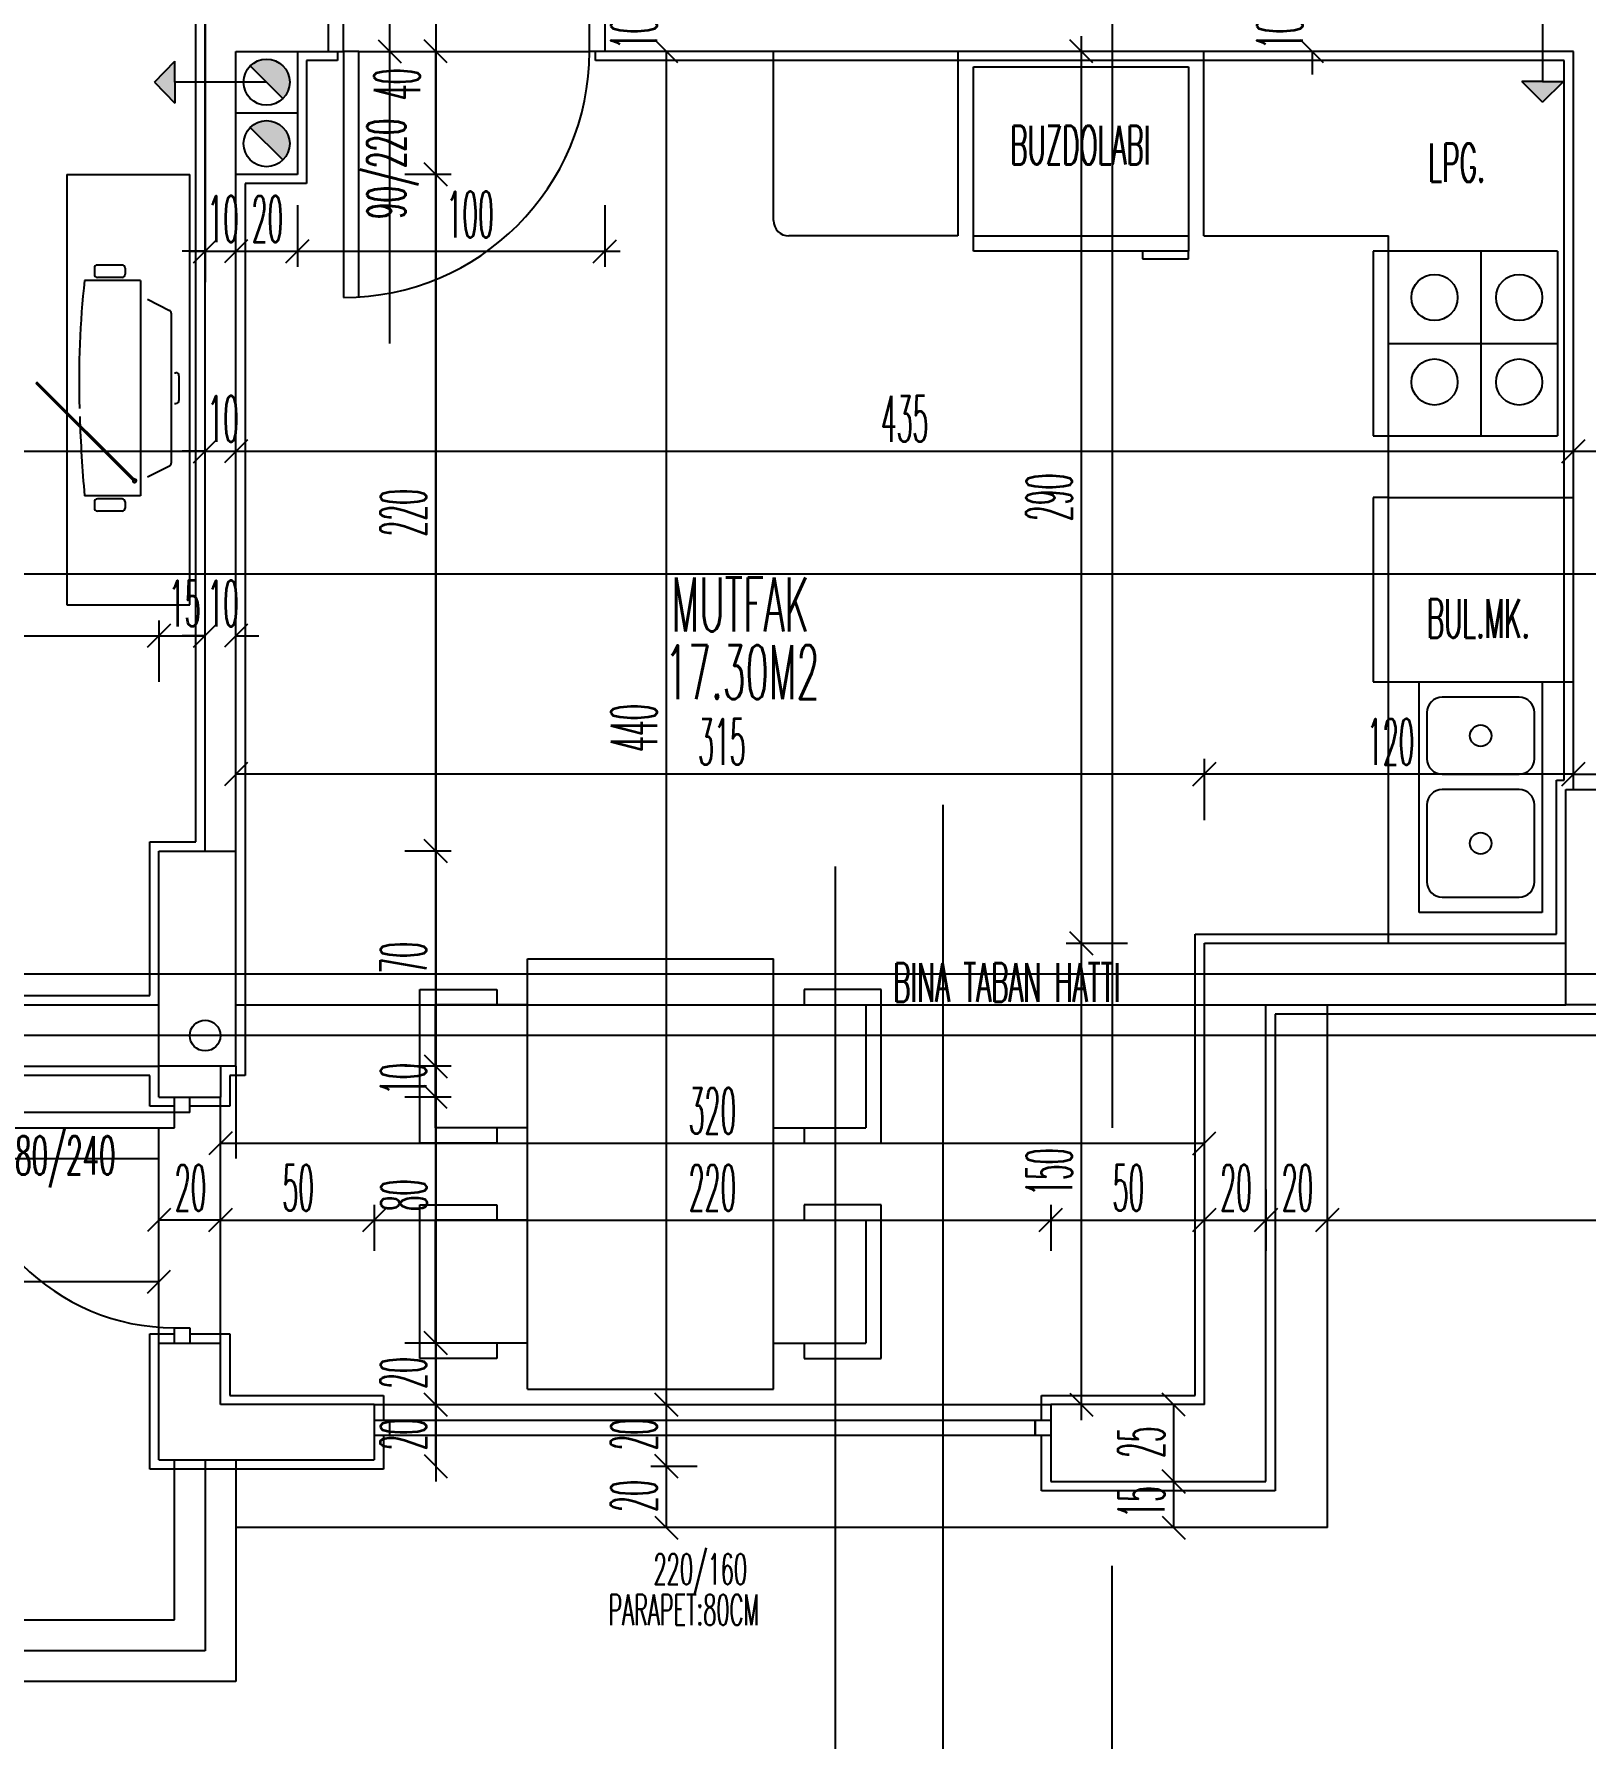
# Model space of a CAD drawing. Extents: x 78 to 306, y -397 to 18.
# Drawn here: x 275.7 to 275.801, y -396.7713 to -396.6604 of the extents above; entities that cross this region are included whole.
import ezdxf

# ---------------------------------------------------------------- set-up
doc = ezdxf.new("R2010")
doc.units = 0
doc.header["$LTSCALE"] = 0.5
doc.header["$MEASUREMENT"] = 0
for name, pattern in [('DASHDOT2', [0.5, 0.25, -0.125, 0, -0.125]), ('DASHED', [0.75, 0.5, -0.25]), ('DOT2', [0.125, 0, -0.125])]:
    doc.linetypes.add(name, pattern=pattern)
doc.layers.get('0').update_dxf_attribs({"linetype": 'CONTINUOUS'})
for name, color, linetype in [('AKS', 5, 'DASHDOT2'), ('ASHADE', 7, 'CONTINUOUS'), ('DUVAR', 6, 'CONTINUOUS'), ('IZDUSUM', 2, 'DOT2'), ('KAPI', 1, 'CONTINUOUS'), ('KOLON', 4, 'CONTINUOUS'), ('MERDIVEN', 3, 'CONTINUOUS'), ('OLCU', 31, 'CONTINUOUS'), ('SIVA', 7, 'CONTINUOUS'), ('TEFRIS', 11, 'CONTINUOUS')]:
    doc.layers.add(name, color=color, linetype=linetype)
doc.styles.add('ICMEKAN', font='romans.shx', dxfattribs={"width": 0.55, "height": 0.2})
doc.styles.add('OLCU', font='romans.shx', dxfattribs={"width": 0.6, "height": 0.125})
doc.styles.add('OLCUIC', font='ROMANS.SHX', dxfattribs={"width": 0.4, "height": 0.15})

msp = doc.modelspace()

# ---------------------------------------------------------------- hatches: boundary and pattern name
at = {"layer": 'KAPI', "ltscale": 1.4}
for points in [[(275.7091765333436, -396.6649177616397), (275.7091765333436, -396.6635598737719), (275.7091765333436, -396.6622019859039), (275.7078467064144, -396.6635598737719)], [(275.7995018298026, -396.6635272823635), (275.7981439419348, -396.6635272823635), (275.7967860540669, -396.6635272823635), (275.7981439419348, -396.6648571092927)]]:
    msp.add_hatch(color=256, dxfattribs=at).paths.add_polyline_path(points)
at = {"layer": 'MERDIVEN'}
for points in [[(275.716204602107, -396.6646205339432), (275.7140832817635, -396.6624992135996, -0.1989123673796376), (275.7151439419353, -396.6620598737715, -0.6681786379193642)], [(275.7162046021068, -396.6686205339431), (275.7140832817632, -396.6664992135995, -0.1989123673796376), (275.715143941935, -396.6660598737714, -0.6681786379193642)]]:
    msp.add_hatch(color=256, dxfattribs=at).paths.add_polyline_path(points)

# ---------------------------------------------------------------- linework, layer by layer
at = {"color": 0, "linetype": 'ByBlock'}
for p, q in [((275.722393941935, -396.6608098737721), (275.723893941935, -396.6623098737721)), ((275.726893941935, -396.6623098737721), (275.725393941935, -396.6608098737721)), ((275.741893941935, -396.6623098737721), (275.740393941935, -396.6608098737721)), ((275.741893941935, -396.6623098737721), (275.740393941935, -396.6608098737721)), ((275.768893941935, -396.6623098737721), (275.767393941935, -396.6608098737721)), ((275.783893941935, -396.6623098737721), (275.782393941935, -396.6608098737721)), ((275.725393941935, -396.6688098737721), (275.726893941935, -396.6703098737721)), ((275.726893941935, -396.6703098737721), (275.725393941935, -396.6688098737721)), ((275.710393941935, -396.6753098737721), (275.711893941935, -396.6738098737721)), ((275.713893941935, -396.6738098737721), (275.712393941935, -396.6753098737721)), ((275.713893941935, -396.6738098737721), (275.712393941935, -396.6753098737721)), ((275.717893941935, -396.6738098737721), (275.716393941935, -396.6753098737721)), ((275.716393941935, -396.6753098737721), (275.717893941935, -396.6738098737721)), ((275.736393941935, -396.6753098737721), (275.737893941935, -396.6738098737721)), ((275.710393941935, -396.6883098737721), (275.711893941935, -396.6868098737721)), ((275.710393941935, -396.6883098737721), (275.711893941935, -396.6868098737721)), ((275.713893941935, -396.6868098737721), (275.712393941935, -396.6883098737721)), ((275.713893941935, -396.6868098737721), (275.712393941935, -396.6883098737721)), ((275.800893941935, -396.6868098737721), (275.799393941935, -396.6883098737721)), ((275.799393941935, -396.6883098737721), (275.800893941935, -396.6868098737721)), ((275.708893941935, -396.6988098737721), (275.707393941935, -396.7003098737721)), ((275.707393941935, -396.7003098737721), (275.708893941935, -396.6988098737721)), ((275.710393941935, -396.7003098737721), (275.711893941935, -396.6988098737721)), ((275.710393941935, -396.7003098737721), (275.711893941935, -396.6988098737721)), ((275.713893941935, -396.6988098737721), (275.712393941935, -396.7003098737721)), ((275.713893941935, -396.7078098737721), (275.712393941935, -396.7093098737721)), ((275.775393941935, -396.7093098737721), (275.776893941935, -396.7078098737721)), ((275.776893941935, -396.7078098737721), (275.775393941935, -396.7093098737721)), ((275.800893941935, -396.7078098737721), (275.799393941935, -396.7093098737721)), ((275.799393941935, -396.7093098737721), (275.800893941935, -396.7078098737721)), ((275.725393941935, -396.7128098737721), (275.726893941935, -396.7143098737721)), ((275.726893941935, -396.7143098737721), (275.725393941935, -396.7128098737721)), ((275.767393941935, -396.7188098737721), (275.768893941935, -396.7203098737721)), ((275.768893941935, -396.7203098737721), (275.767393941935, -396.7188098737721)), ((275.725393941935, -396.7268098737721), (275.726893941935, -396.7283098737721)), ((275.725393941935, -396.7268098737721), (275.726893941935, -396.7283098737721)), ((275.726893941935, -396.7303098737721), (275.725393941935, -396.7288098737721)), ((275.726893941935, -396.7303098737721), (275.725393941935, -396.7288098737721)), ((275.712893941935, -396.7318098737721), (275.711393941935, -396.7333098737721)), ((275.775393941935, -396.7333098737721), (275.776893941935, -396.7318098737721)), ((275.708893941935, -396.7368098737721), (275.707393941935, -396.7383098737721)), ((275.711393941935, -396.7383098737721), (275.712893941935, -396.7368098737721)), ((275.712893941935, -396.7368098737721), (275.711393941935, -396.7383098737721)), ((275.722893941935, -396.7368098737721), (275.721393941935, -396.7383098737721)), ((275.721393941935, -396.7383098737721), (275.722893941935, -396.7368098737721)), ((275.766893941935, -396.7368098737721), (275.765393941935, -396.7383098737721)), ((275.765393941935, -396.7383098737721), (275.766893941935, -396.7368098737721)), ((275.776893941935, -396.7368098737721), (275.775393941935, -396.7383098737721)), ((275.775393941935, -396.7383098737721), (275.776893941935, -396.7368098737721)), ((275.780893941935, -396.7368098737721), (275.779393941935, -396.7383098737721)), ((275.779393941935, -396.7383098737721), (275.780893941935, -396.7368098737721)), ((275.784893941935, -396.7368098737721), (275.783393941935, -396.7383098737721)), ((275.783393941935, -396.7383098737721), (275.784893941935, -396.7368098737721)), ((275.707393941935, -396.7423098737721), (275.708893941935, -396.7408098737721)), ((275.725393941935, -396.7448098737721), (275.726893941935, -396.7463098737721)), ((275.726893941935, -396.7463098737721), (275.725393941935, -396.7448098737721)), ((275.725393941935, -396.7488098737721), (275.726893941935, -396.7503098737721)), ((275.726893941935, -396.7503098737721), (275.725393941935, -396.7488098737721)), ((275.741893941935, -396.7503098737721), (275.740393941935, -396.7488098737721)), ((275.740393941935, -396.7488098737721), (275.741893941935, -396.7503098737721)), ((275.767393941935, -396.7488098737721), (275.768893941935, -396.7503098737721)), ((275.774893941935, -396.7503098737721), (275.773393941935, -396.7488098737721)), ((275.725393941935, -396.7528098737721), (275.726893941935, -396.7543098737721)), ((275.741893941935, -396.7543098737721), (275.740393941935, -396.7528098737721)), ((275.740393941935, -396.7528098737721), (275.741893941935, -396.7543098737721)), ((275.774893941935, -396.7553098737721), (275.773393941935, -396.7538098737721)), ((275.773393941935, -396.7538098737721), (275.774893941935, -396.7553098737721)), ((275.740393941935, -396.7568098737721), (275.741893941935, -396.7583098737721)), ((275.773393941935, -396.7568098737721), (275.774893941935, -396.7583098737721))]:
    msp.add_line(p, q, dxfattribs=at)
at = {"layer": 'AKS'}
for p, q in [((275.7111439419353, -396.3515598737721), (275.7111439419353, -396.8395598737721)), ((275.7521439419353, -396.8395598737721), (275.7521439419353, -396.3515598737721)), ((275.7231439419353, -396.3555598737721), (275.7231439419353, -396.8355598737721)), ((275.7591439419353, -396.8355598737721), (275.7591439419353, -396.3555598737721)), ((275.8021439419354, -396.6955598737721), (275.5061439419361, -396.6955598737721)), ((275.8021439419354, -396.7215598737721), (275.5101439419353, -396.7215598737721)), ((275.8021439419354, -396.7255598737721), (275.5061439419361, -396.7255598737721))]:
    msp.add_line(p, q, dxfattribs=at)
at = {"layer": 'ASHADE'}
msp.add_circle((275.7111439419353, -396.7255598737721), 0.0009999999999999432, dxfattribs=at)
at = {"layer": 'DUVAR'}
for p, q in [((275.7111439419352, -396.7135598737772), (275.7111439419352, -396.6465598737757)), ((275.7191439419353, -396.6595598737761), (275.7191439419346, -396.6615598737759)), ((275.7371439419346, -396.6595598737761), (275.7371439419346, -396.6615598737759)), ((275.7131439419357, -396.7135598737772), (275.713143941936, -396.6615598737759)), ((275.713143941936, -396.6615598737759), (275.7191439419361, -396.6615598737759)), ((275.8001439419355, -396.6615598737758), (275.7371439419346, -396.6615598737758)), ((275.8001439419353, -396.7095598737772), (275.8001439419355, -396.6615598737758)), ((275.7761439419353, -396.7195598737812), (275.7996439419353, -396.7195598737812)), ((275.7761439419353, -396.7495598737775), (275.7761439419353, -396.7195598737721)), ((275.6841439419355, -396.7235598737813), (275.7081439419353, -396.7235598737813)), ((275.7801439419353, -396.7235598737812), (275.7996439419353, -396.7235598737812)), ((275.7801439419353, -396.7545598737721), (275.7801439419353, -396.7235598737812)), ((275.6841439419355, -396.7275598737812), (275.7081439419353, -396.7275598737812)), ((275.7081439419389, -396.7531598737812), (275.7081439419356, -396.7455598737808)), ((275.7221439419348, -396.7495598737766), (275.7121439419343, -396.7495598737763)), ((275.7221439419348, -396.749559873776), (275.7221439419348, -396.7531598737721)), ((275.7761439419353, -396.7495598737775), (275.7661439419348, -396.7495598737772)), ((275.7661439419348, -396.749559873776), (275.7661439419348, -396.754559873763)), ((275.7081439419389, -396.7531598737812), (275.7221439419348, -396.7531598737812)), ((275.7661439419348, -396.7545598737721), (275.7801439419353, -396.7545598737721))]:
    msp.add_line(p, q, dxfattribs=at)
at = {"layer": 'DUVAR', "ltscale": 1.4}
for p, q in [((275.713143941935, -396.6615598737721), (275.717143941935, -396.6615598737721)), ((275.713143941935, -396.6695598737721), (275.713143941935, -396.6615598737721)), ((275.717143941935, -396.6615598737721), (275.717143941935, -396.6695598737721)), ((275.713143941935, -396.6655598737721), (275.717143941935, -396.6655598737721)), ((275.717143941935, -396.6695598737721), (275.713143941935, -396.6695598737721))]:
    msp.add_line(p, q, dxfattribs=at)
at = {"layer": 'DUVAR', "linetype": 'ByBlock'}
for p, q in [((275.7081439419356, -396.7295598737811), (275.7081439419356, -396.7275598737812)), ((275.7121439419353, -396.7275598737772), (275.7121439419353, -396.7295598737772)), ((275.7081439419354, -396.7295598737805), (275.7121439419353, -396.7295598737805)), ((275.7081439419354, -396.7455598737803), (275.7121439419353, -396.7455598737803)), ((275.7121439419343, -396.7495598737763), (275.7121439419356, -396.7455598737808))]:
    msp.add_line(p, q, dxfattribs=at)
at = {"layer": 'IZDUSUM', "ltscale": 0.6}
for p, q in [((275.7881141335822, -396.6905598737793), (275.8001141335822, -396.6905598737793)), ((275.7881141335822, -396.7025598737793), (275.8001141335822, -396.7025598737793)), ((275.7131439419353, -396.7235598737812), (275.7801439419353, -396.7235598737812)), ((275.713143941935, -396.7275598737721), (275.713143941935, -396.7335598737721)), ((275.6081439419363, -396.7335598737814), (275.7131439419359, -396.7335598737814))]:
    msp.add_line(p, q, dxfattribs=at)
at = {"layer": 'KAPI', "linetype": 'DASHED', "ltscale": 0.4}
msp.add_line((275.7701439419351, -396.6315598737721), (275.7701439419351, -396.7620356867086), dxfattribs=at)
at = {"layer": 'KAPI', "ltscale": 1.4}
for p, q in [((275.7981439419348, -396.6575598737724), (275.7981439419348, -396.6635272823635)), ((275.7078467064144, -396.6635598737719), (275.7091765333436, -396.6622019859039)), ((275.7091765333436, -396.6635598737719), (275.7091765333436, -396.6622019859039)), ((275.721143941935, -396.6615598737721), (275.736143941935, -396.6615598737721)), ((275.7078467064144, -396.6635598737719), (275.7091765333436, -396.6649177616397)), ((275.7151439419347, -396.6635598737718), (275.7091765333436, -396.6635598737719)), ((275.7091765333436, -396.6635598737719), (275.7091765333436, -396.6649177616397)), ((275.7981439419348, -396.6635272823635), (275.7967860540669, -396.6635272823635)), ((275.7981439419348, -396.6648571092927), (275.7967860540669, -396.6635272823635)), ((275.7981439419348, -396.6635272823635), (275.7995018298026, -396.6635272823635)), ((275.7981439419348, -396.6648571092927), (275.7995018298026, -396.6635272823635)), ((275.7841439419353, -396.7575598737721), (275.713143941935, -396.7575598737721))]:
    msp.add_line(p, q, dxfattribs=at)
at = {"layer": 'KAPI'}
for p, q in [((275.7201439419353, -396.6615598737765), (275.7201439419353, -396.6595598737767)), ((275.7361439419354, -396.6615598737765), (275.7361439419354, -396.6595598737767)), ((275.7191439419356, -396.6615598737765), (275.7201439419353, -396.6615598737765)), ((275.7201439419353, -396.6615598737765), (275.7201439419353, -396.6775598737765)), ((275.7211439419354, -396.6615598737765), (275.7201439419353, -396.6615598737765)), ((275.7211439419354, -396.6775598737765), (275.7211439419354, -396.6615598737765)), ((275.7371439419354, -396.6615598737765), (275.7361439419354, -396.6615598737765)), ((275.7841439419353, -396.7575598737721), (275.7841439419353, -396.7235598737812)), ((275.7091439419355, -396.7315598737803), (275.7091439419355, -396.7295598737805)), ((275.7091439419355, -396.7305598737802), (275.7091439419355, -396.7295598737805)), ((275.7101439419355, -396.7305598737802), (275.7101439419355, -396.7295598737805)), ((275.7121439419359, -396.7455598737803), (275.7121439419359, -396.7295598737808)), ((275.7091439419355, -396.7305598737802), (275.6951439419355, -396.7305598737802)), ((275.7101439419355, -396.7305598737802), (275.7091439419355, -396.7305598737802)), ((275.6951439419355, -396.7315598737803), (275.7091439419355, -396.7315598737803)), ((275.7081439419359, -396.7455598737803), (275.7081439419359, -396.7315598737803)), ((275.7091439419355, -396.7445598737805), (275.7101439419355, -396.7445598737805)), ((275.7091439419355, -396.7455598737803), (275.7091439419355, -396.7445598737805)), ((275.7101439419355, -396.7445598737805), (275.7101439419355, -396.7455598737803)), ((275.7221439419348, -396.7495598737769), (275.7661439419348, -396.7495598737769)), ((275.7221439419348, -396.750559873777), (275.7661439419348, -396.750559873777)), ((275.7231439419348, -396.750559873777), (275.7231439419348, -396.7515598737767)), ((275.7651439419348, -396.750559873777), (275.7651439419348, -396.7515598737767)), ((275.7651439419348, -396.7515598737767), (275.7651439419348, -396.750559873777)), ((275.7661439419348, -396.7515598737767), (275.7221439419348, -396.7515598737767)), ((275.7091439419357, -396.7635598737864), (275.7091439419357, -396.7531598737812)), ((275.612143941936, -396.7635598737864), (275.7091439419357, -396.7635598737864))]:
    msp.add_line(p, q, dxfattribs=at)
for centre, radius, start, end in [((275.7201439419353, -396.6615598737765), 0.01599999999999909, 270, 0), ((275.7091439419355, -396.7305598737802), 0.01400000000000034, 180, 270)]:
    msp.add_arc(centre, radius, start, end, dxfattribs=at)
at = {"layer": 'KOLON'}
for p, q in [((275.7996439419353, -396.7235598737772), (275.7996439419353, -396.7095598737772)), ((275.7996439419353, -396.7095598737772), (275.8021439419353, -396.7095598737772)), ((275.7081439419353, -396.7275598737812), (275.7081439419353, -396.7135598737772)), ((275.7081439419353, -396.7135598737772), (275.7131439419353, -396.7135598737772)), ((275.7131439419353, -396.7275598737812), (275.7131439419353, -396.7135598737772)), ((275.8021439419353, -396.7235598737772), (275.7996439419353, -396.7235598737772)), ((275.7131439419353, -396.7275598737772), (275.7081439419353, -396.7275598737772))]:
    msp.add_line(p, q, dxfattribs=at)
at = {"layer": 'KOLON', "linetype": 'DASHED', "ltscale": 0.4}
msp.add_line((275.770143941935, -396.7915598737721), (275.770143941935, -396.7600356867086), dxfattribs=at)
at = {"layer": 'MERDIVEN'}
for p, q in [((275.716204602107, -396.6646205339432), (275.7140832817635, -396.6624992135996)), ((275.7162046021068, -396.6686205339431), (275.7140832817632, -396.6664992135995)), ((275.7111439419355, -396.7531598737812), (275.7111439419352, -396.7655598737865)), ((275.7131439419359, -396.7531598737812), (275.7131439419356, -396.7675598737864)), ((275.7111439419352, -396.7655598737865), (275.6101439419362, -396.7655598737863)), ((275.7131439419356, -396.7675598737864), (275.6081439419359, -396.7675598737864))]:
    msp.add_line(p, q, dxfattribs=at)
for centre in [(275.7151439419353, -396.6635598737711), (275.715143941935, -396.667559873771)]:
    msp.add_circle(centre, 0.0015, dxfattribs=at)
at = {"layer": 'OLCU', "ltscale": 1.4}
for p, q in [((275.726143941935, -396.6585598737721), (275.726143941935, -396.7545598737721)), ((275.723143941935, -396.6595598737721), (275.723143941935, -396.6615598737721)), ((275.768143941935, -396.7505598737721), (275.768143941935, -396.6605598737721)), ((275.726143941935, -396.6695598737721), (275.726143941935, -396.6615598737721)), ((275.741143941935, -396.6615598737721), (275.741143941935, -396.7495598737721)), ((275.741143941935, -396.6615598737721), (275.741143941935, -396.6630598737721)), ((275.768143941935, -396.7195598737721), (275.768143941935, -396.6615598737721)), ((275.783143941935, -396.6615598737721), (275.783143941935, -396.6630598737721)), ((275.727143941935, -396.6695598737721), (275.724143941935, -396.6695598737721)), ((275.726143941935, -396.7135598737721), (275.726143941935, -396.6695598737721)), ((275.717143941935, -396.6715598737721), (275.717143941935, -396.6755598737721)), ((275.737143941935, -396.6715598737721), (275.737143941935, -396.6755598737721)), ((275.711143941935, -396.6745598737721), (275.709643941935, -396.6745598737721)), ((275.710143941935, -396.6745598737721), (275.738143941935, -396.6745598737721)), ((275.713143941935, -396.6745598737721), (275.717143941935, -396.6745598737721)), ((275.713143941935, -396.6745598737721), (275.714643941935, -396.6745598737721)), ((275.717143941935, -396.6745598737721), (275.737143941935, -396.6745598737721)), ((275.573143941935, -396.6875598737721), (275.802143941935, -396.6875598737721)), ((275.613143941935, -396.6875598737721), (275.711143941935, -396.6875598737721)), ((275.711143941935, -396.6875598737721), (275.709643941935, -396.6875598737721)), ((275.713143941935, -396.6875598737721), (275.800143941935, -396.6875598737721)), ((275.713143941935, -396.6875598737721), (275.714643941935, -396.6875598737721)), ((275.800143941935, -396.6875598737721), (275.804143941935, -396.6875598737721)), ((275.708143941935, -396.6985598737721), (275.708143941935, -396.7025598737721)), ((275.684143941935, -396.6995598737721), (275.708143941935, -396.6995598737721)), ((275.708143941935, -396.6995598737721), (275.711143941935, -396.6995598737721)), ((275.711143941935, -396.6995598737721), (275.709643941935, -396.6995598737721)), ((275.713143941935, -396.6995598737721), (275.714643941935, -396.6995598737721)), ((275.776143941935, -396.7115598737721), (275.776143941935, -396.7075598737721)), ((275.776143941935, -396.7085598737721), (275.713143941935, -396.7085598737721)), ((275.800143941935, -396.7085598737721), (275.776143941935, -396.7085598737721)), ((275.800143941935, -396.7085598737721), (275.804143941935, -396.7085598737721)), ((275.727143941935, -396.7135598737721), (275.724143941935, -396.7135598737721)), ((275.726143941935, -396.7275598737721), (275.726143941935, -396.7135598737721)), ((275.767143941935, -396.7195598737721), (275.771143941935, -396.7195598737721)), ((275.768143941935, -396.7495598737721), (275.768143941935, -396.7195598737721)), ((275.726143941935, -396.7275598737721), (275.726143941935, -396.7260598737721)), ((275.727143941935, -396.7275598737721), (275.724143941935, -396.7275598737721)), ((275.727143941935, -396.7295598737721), (275.724143941935, -396.7295598737721)), ((275.726143941935, -396.7295598737721), (275.726143941935, -396.7310598737721)), ((275.726143941935, -396.7455598737721), (275.726143941935, -396.7295598737721)), ((275.712143941935, -396.7325598737721), (275.776143941935, -396.7325598737721)), ((275.780143941935, -396.7355598737721), (275.780143941935, -396.7395598737721)), ((275.722143941935, -396.7365598737721), (275.722143941935, -396.7395598737721)), ((275.766143941935, -396.7365598737721), (275.766143941935, -396.7395598737721)), ((275.712143941935, -396.7375598737721), (275.708143941935, -396.7375598737721)), ((275.712143941935, -396.7375598737721), (275.722143941935, -396.7375598737721)), ((275.722143941935, -396.7375598737721), (275.766143941935, -396.7375598737721)), ((275.766143941935, -396.7375598737721), (275.776143941935, -396.7375598737721)), ((275.776143941935, -396.7375598737721), (275.780143941935, -396.7375598737721)), ((275.780143941935, -396.7375598737721), (275.784143941935, -396.7375598737721)), ((275.784143941935, -396.7375598737721), (275.820143941935, -396.7375598737721)), ((275.612143941935, -396.7415598737721), (275.708143941935, -396.7415598737721)), ((275.727143941935, -396.7455598737721), (275.724143941935, -396.7455598737721)), ((275.726143941935, -396.7495598737721), (275.726143941935, -396.7455598737721)), ((275.726143941935, -396.7535598737721), (275.726143941935, -396.7495598737721)), ((275.741143941935, -396.7495598737721), (275.741143941935, -396.7535598737721)), ((275.774143941935, -396.7495598737721), (275.774143941935, -396.7545598737721)), ((275.740143941935, -396.7535598737721), (275.743143941935, -396.7535598737721)), ((275.741143941935, -396.7535598737721), (275.741143941935, -396.7575598737721)), ((275.774143941935, -396.7545598737721), (275.774143941935, -396.7575598737721))]:
    msp.add_line(p, q, dxfattribs=at)
at = {"layer": 'SIVA', "ltscale": 1.4}
for p, q in [((275.7105439419352, -396.7129598737772), (275.7105439419352, -396.6459598737757)), ((275.7197439419345, -396.6621598737759), (275.717743941935, -396.6621598737759)), ((275.717743941935, -396.6621598737759), (275.717743941935, -396.6701598737721)), ((275.7197439419347, -396.6615598737765), (275.7197439419345, -396.6621598737759)), ((275.7365439419345, -396.6621598737758), (275.7365439419345, -396.6615598737765)), ((275.7995439419356, -396.6621598737758), (275.7365439419345, -396.6621598737758)), ((275.7995439419353, -396.7089598737772), (275.7995439419356, -396.6621598737758)), ((275.717743941935, -396.6701598737721), (275.713743941936, -396.6701598737721)), ((275.713743941936, -396.6701598737721), (275.7137439419357, -396.7135598737772)), ((275.7990439419353, -396.7189598737812), (275.7990439419353, -396.7089598737772)), ((275.7990439419353, -396.7089598737772), (275.7995439419353, -396.7089598737772)), ((275.7075439419353, -396.7229598737813), (275.7075439419353, -396.7129598737772)), ((275.7075439419353, -396.7129598737772), (275.7105439419352, -396.7129598737772)), ((275.7137439419357, -396.7135598737772), (275.7137439419353, -396.7281598737772)), ((275.7755439419353, -396.7489598737775), (275.7755439419353, -396.7189598737812)), ((275.7755439419353, -396.7189598737812), (275.7990439419353, -396.7189598737812)), ((275.6835439419356, -396.7229598737813), (275.7075439419353, -396.7229598737813)), ((275.7996439419353, -396.7241598737772), (275.7807439419353, -396.724159873781)), ((275.7807439419353, -396.724159873781), (275.7807439419353, -396.7551598737721)), ((275.8021439419344, -396.7241598737772), (275.7996439419353, -396.7241598737772)), ((275.7075439419357, -396.7281598737812), (275.6835439419356, -396.7281598737812)), ((275.7075439419357, -396.7301598737805), (275.7075439419357, -396.7281598737812)), ((275.7137439419353, -396.7281598737772), (275.7127439419353, -396.7281598737772)), ((275.7127439419353, -396.7281598737772), (275.7127439419353, -396.7301598737805)), ((275.7091439419355, -396.7301598737805), (275.7075439419357, -396.7301598737805)), ((275.7127439419353, -396.7301598737805), (275.7101439419355, -396.7301598737805)), ((275.7075439419391, -396.7537598737812), (275.7075439419354, -396.7449598737804)), ((275.7075439419354, -396.7449598737804), (275.7091439419355, -396.7449598737801)), ((275.7101439419355, -396.7449598737799), (275.7127439419358, -396.7449598737794)), ((275.7127439419358, -396.7449598737794), (275.7127439419345, -396.7489598737764)), ((275.7127439419345, -396.7489598737764), (275.7227439419348, -396.7489598737766)), ((275.7227439419348, -396.7489598737766), (275.7227439419348, -396.750559873777)), ((275.7655439419348, -396.750559873777), (275.7655439419348, -396.7489598737772)), ((275.7655439419348, -396.7489598737772), (275.7755439419353, -396.7489598737775)), ((275.7227439419348, -396.7515598737767), (275.7227439419348, -396.7537598737812)), ((275.7655439419348, -396.7551598737721), (275.7655439419348, -396.7515598737767)), ((275.7227439419348, -396.7537598737812), (275.7075439419391, -396.7537598737812)), ((275.7807439419353, -396.7551598737721), (275.7655439419348, -396.7551598737721))]:
    msp.add_line(p, q, dxfattribs=at)
at = {"layer": 'TEFRIS'}
for p, q in [((275.7481141335826, -396.6725598737721), (275.7481141335826, -396.6615598737721)), ((275.7601141335826, -396.6615598737721), (275.7601141335826, -396.6735598737721)), ((275.7761141335827, -396.6735598737721), (275.7761141335827, -396.6615598737781)), ((275.761114133581, -396.6625598737728), (275.7751141335812, -396.6625598737728)), ((275.761114133581, -396.6745598737725), (275.761114133581, -396.6625598737728)), ((275.7751141335812, -396.6625598737728), (275.7751141335812, -396.6745598737725)), ((275.7021439419312, -396.6695598737722), (275.7021439419312, -396.6975598737724)), ((275.7021439419308, -396.6695598737713), (275.7101439419313, -396.6695598737713)), ((275.7101439419313, -396.6975598737724), (275.7101439419313, -396.6695598737713)), ((275.7601141335826, -396.6735598737721), (275.7491141335827, -396.6735598737721)), ((275.7611141335836, -396.6735598737733), (275.7751141335835, -396.6735598737733)), ((275.7761141335827, -396.6735598737721), (275.7881141335821, -396.6735598737721)), ((275.7881141335817, -396.7195598737812), (275.7881141335821, -396.6735598737721)), ((275.7751141335812, -396.6745598737725), (275.761114133581, -396.6745598737725)), ((275.7721141335811, -396.6745598737725), (275.7721141335811, -396.6750598737727)), ((275.7751141335812, -396.6750598737727), (275.7751141335812, -396.6745598737725)), ((275.7881141335836, -396.6745598737735), (275.7871141335835, -396.6745598737735)), ((275.7991141335833, -396.6745598737735), (275.7881141335836, -396.6745598737735)), ((275.7941141335833, -396.6745598737735), (275.7941141335833, -396.6865598737736)), ((275.703942351398, -396.6756557631206), (275.703942351398, -396.6760557631206)), ((275.7057423513979, -396.6754557631207), (275.7041423513979, -396.6754557631207)), ((275.7059423513982, -396.6756557631206), (275.7059423513982, -396.6760557631206)), ((275.7721141335811, -396.6750598737727), (275.7751141335812, -396.6750598737727)), ((275.7069423513979, -396.6764557631207), (275.703299801565, -396.6764557631207)), ((275.7057423513979, -396.6762557631205), (275.7041423513979, -396.6762557631205)), ((275.7069423513979, -396.6764557631207), (275.7069423513979, -396.6904557631207)), ((275.7073895649935, -396.6776793699183), (275.708831794117, -396.6784004844802)), ((275.708942351398, -396.6785793699183), (275.708942351398, -396.6883321563229)), ((275.788114133583, -396.6805598737739), (275.7991141335833, -396.6805598737739)), ((275.7002003821635, -396.6830765323233), (275.7001439418048, -396.6831590822229)), ((275.7065296019006, -396.6895250348006), (275.7001439418048, -396.6831590822229)), ((275.7065860422593, -396.6894424849011), (275.7002003821635, -396.6830765323233)), ((275.7091423513979, -396.6824557631207), (275.709242351398, -396.6824557631207)), ((275.7094423513979, -396.6826557631206), (275.7094423513979, -396.6842557631206)), ((275.7091423513979, -396.6844557631205), (275.709242351398, -396.6844557631205)), ((275.7073895649935, -396.6892321563229), (275.708831794117, -396.688511041761)), ((275.7065860422593, -396.6894424849011), (275.7065296019006, -396.6895250348006)), ((275.7069423513979, -396.6904557631207), (275.703299801565, -396.6904557631207)), ((275.703942351398, -396.6908557631205), (275.703942351398, -396.6912557631206)), ((275.7057423513979, -396.6906557631206), (275.7041423513979, -396.6906557631206)), ((275.7059423513982, -396.6908557631205), (275.7059423513982, -396.6912557631206)), ((275.7871141335812, -396.6905598737716), (275.7871141335812, -396.7025598737717)), ((275.7881141335812, -396.6905598737716), (275.7871141335812, -396.6905598737716)), ((275.7057423513979, -396.6914557631205), (275.7041423513979, -396.6914557631205)), ((275.7021439419312, -396.6975598737724), (275.7101439419313, -396.6975598737724)), ((275.7871141335812, -396.7025598737717), (275.7881141335812, -396.7025598737717)), ((275.7901141335822, -396.7175598737741), (275.7901141335822, -396.7025598737741)), ((275.7901141335822, -396.7025598737741), (275.7981141335822, -396.7025598737741)), ((275.7981141335822, -396.7025598737741), (275.7981141335822, -396.7175598737741)), ((275.7906141335824, -396.7045598737716), (275.7906141335824, -396.7075598737716)), ((275.7966141335821, -396.7035598737716), (275.7916141335821, -396.7035598737716)), ((275.7976141335822, -396.7075598737716), (275.7976141335822, -396.7045598737716)), ((275.7916141335821, -396.7085598737714), (275.7966141335821, -396.7085598737714)), ((275.7966141335821, -396.7095598737715), (275.7916141335821, -396.7095598737715)), ((275.7906141335824, -396.7105598737716), (275.7906141335824, -396.7155598737716)), ((275.7976141335822, -396.7155598737716), (275.7976141335822, -396.7105598737716)), ((275.7916141335821, -396.7165598737714), (275.7966141335821, -396.7165598737714)), ((275.7981141335822, -396.7175598737741), (275.7901141335822, -396.7175598737741)), ((275.7321141335856, -396.7485598737745), (275.7321141335856, -396.7205598737739)), ((275.7321141335856, -396.7205598737739), (275.7481141335857, -396.7205598737739)), ((275.7481141335854, -396.7485598737748), (275.7481141335857, -396.7205598737739)), ((275.7251141335852, -396.7325598737741), (275.7251141335852, -396.7225598737738)), ((275.7251141335852, -396.7225598737738), (275.7301141335852, -396.7225598737738)), ((275.7301141335852, -396.7225598737738), (275.7301141335852, -396.7235598737738)), ((275.7501141335858, -396.7225598737738), (275.7501141335858, -396.7235598737738)), ((275.7551141335858, -396.7225598737738), (275.7501141335858, -396.7225598737738)), ((275.7551141335858, -396.7325598737741), (275.7551141335858, -396.7225598737738)), ((275.7321141335853, -396.7235598737738), (275.7261141335852, -396.7235598737738)), ((275.7261141335852, -396.7235598737738), (275.7261141335852, -396.731559873774)), ((275.7481141335857, -396.7235598737738), (275.7541141335857, -396.7235598737738)), ((275.7541141335857, -396.7235598737738), (275.7541141335857, -396.731559873774)), ((275.7321141335853, -396.731559873774), (275.7261141335852, -396.731559873774)), ((275.7301141335852, -396.731559873774), (275.7301141335852, -396.7325598737741)), ((275.7481141335857, -396.731559873774), (275.7541141335857, -396.731559873774)), ((275.7501141335858, -396.731559873774), (275.7501141335858, -396.7325598737741)), ((275.7301141335852, -396.7325598737741), (275.7251141335852, -396.7325598737741)), ((275.7501141335858, -396.7325598737741), (275.7551141335858, -396.7325598737741)), ((275.7251141335852, -396.7465598737741), (275.7251141335852, -396.7365598737738)), ((275.7251141335852, -396.7365598737738), (275.7301141335852, -396.7365598737738)), ((275.7301141335852, -396.7365598737738), (275.7301141335852, -396.7375598737738)), ((275.7501141335858, -396.7365598737738), (275.7501141335858, -396.7375598737738)), ((275.7551141335858, -396.7365598737738), (275.7501141335858, -396.7365598737738)), ((275.7551141335858, -396.7465598737741), (275.7551141335858, -396.7365598737738)), ((275.7321141335853, -396.7375598737738), (275.7261141335852, -396.7375598737738)), ((275.7261141335852, -396.7375598737738), (275.7261141335852, -396.745559873774)), ((275.7481141335857, -396.7375598737738), (275.7541141335857, -396.7375598737738)), ((275.7541141335857, -396.7375598737738), (275.7541141335857, -396.745559873774)), ((275.7321141335853, -396.745559873774), (275.7261141335852, -396.745559873774)), ((275.7301141335852, -396.745559873774), (275.7301141335852, -396.7465598737741)), ((275.7481141335857, -396.745559873774), (275.7541141335857, -396.745559873774)), ((275.7501141335858, -396.745559873774), (275.7501141335858, -396.7465598737741)), ((275.7301141335852, -396.7465598737741), (275.7251141335852, -396.7465598737741)), ((275.7501141335858, -396.7465598737741), (275.7551141335858, -396.7465598737741)), ((275.7321141335856, -396.7485598737745), (275.7481141335854, -396.7485598737748))]:
    msp.add_line(p, q, dxfattribs=at)
at = {"layer": 'TEFRIS', "linetype": 'Continuous'}
for p, q in [((275.7871141335835, -396.6745598737735), (275.7871141335835, -396.6865598737733)), ((275.7991141335835, -396.6745598737735), (275.7991141335835, -396.6865598737733)), ((275.7871141335835, -396.6865598737733), (275.7881141335836, -396.6865598737733)), ((275.7881141335836, -396.6865598737733), (275.7991141335833, -396.6865598737733))]:
    msp.add_line(p, q, dxfattribs=at)
at = {"layer": 'TEFRIS'}
for centre, radius in [((275.7911141335834, -396.6775598737734), 0.001500000000000057), ((275.7966141335836, -396.6775598737734), 0.001500000000000057), ((275.7911141335834, -396.6830598737736), 0.001499999999999773), ((275.7966141335836, -396.6830598737736), 0.001499999999999773), ((275.7941141335825, -396.7060598737716), 0.0006999999999999432), ((275.7941141335825, -396.7130598737716), 0.0006999999999999432)]:
    msp.add_circle(centre, radius, dxfattribs=at)
for centre, radius, start, end in [((275.7491141335827, -396.6725598737721), 0.001, 180, 270), ((275.7041423513979, -396.6756557631206), 0.0002, 90, 180), ((275.7057423513979, -396.6756557631206), 0.0002, 0, 90), ((275.7041423513979, -396.6760557631206), 0.0002, 180, 270), ((275.7057423513979, -396.6760557631206), 0.0002, 270, 0), ((275.7087423513981, -396.6785793699183), 0.0002, 0, 63.43494882284919), ((275.709242351398, -396.6826557631206), 0.0002, 0, 90), ((275.709242351398, -396.6842557631206), 0.0002, 270, 0), ((275.7087423513981, -396.6883321563229), 0.0002, 296.5650511771508, 0), ((275.70655782208, -396.689483759851), 0.0001233100037644363, 169.5604563102772, 121.7177725094848), ((275.7041423513979, -396.6908557631205), 0.0002, 90, 180), ((275.7041423513979, -396.6912557631206), 0.0002, 180, 270), ((275.7057423513979, -396.6908557631205), 0.0002, 0, 90), ((275.7057423513979, -396.6912557631206), 0.0002, 270, 0), ((275.7916141335824, -396.7045598737716), 0.001, 90, 180), ((275.7966141335825, -396.7045598737716), 0.001, 0, 90), ((275.7916141335824, -396.7075598737716), 0.001, 180, 270), ((275.7966141335825, -396.7075598737716), 0.001, 270, 0), ((275.7916141335824, -396.7105598737716), 0.001, 90, 180), ((275.7966141335825, -396.7105598737716), 0.001, 0, 90), ((275.7916141335824, -396.7155598737716), 0.001, 180, 270), ((275.7966141335825, -396.7155598737716), 0.001, 270, 0)]:
    msp.add_arc(centre, radius, start, end, dxfattribs=at)
for centre, major_axis, ratio, start_param, end_param in [((275.7109469802915, -396.6828072212332), (9.617750620025692e-05, 0.02224625287639173), 0.3597956947475258, 1.282816920805697, 1.660852477843602), ((275.7109664750802, -396.6830947079142), (-0.0002476094023562437, 0.02747682888075571), 0.2918789750763431, 1.648438961691733, 1.839378258964123)]:
    msp.add_ellipse(centre, major_axis=major_axis, ratio=ratio, start_param=start_param, end_param=end_param, dxfattribs=at)

# ---------------------------------------------------------------- texts
at = {"layer": 'KAPI', "style": 'OLCU', "width": 0.5}
for s, rotation, p in [('90/220', 89.99999999820871, (275.7241880955856, -396.6724629670701)), ('BINA TABAN HATTI', 359.9999999982087, (275.7559018778911, -396.7233616438137)), ('80/240', 1.791288396601882e-09, (275.6987851304712, -396.734604027423))]:
    msp.add_text(s, height=0.002499999999999999, rotation=rotation, dxfattribs=at).set_placement(p)
at = {"layer": 'KAPI', "linetype": 'Continuous', "style": 'ICMEKAN', "width": 0.5}
for s, p in [('220/160', (275.7403092857955, -396.7612544056695)), ('PARAPET:80CM', (275.7373744387327, -396.7638986009421))]:
    msp.add_text(s, height=0.002, dxfattribs=at).set_placement(p)
at = {"layer": 'MERDIVEN', "linetype": 'ByBlock', "style": 'OLCU', "width": 0.5}
for s, p in [('MUTFAK', (275.7414855532044, -396.6992770703894)), ('17.30M2', (275.741056981776, -396.7036770703895))]:
    msp.add_text(s, height=0.0035, dxfattribs=at).set_placement(p)
at = {"layer": 'OLCU', "style": 'OLCUIC', "width": 0.4}
for s, p in [('10', (275.740543941935, -396.6614170166292)), ('10', (275.782543941935, -396.6614170166292)), ('40', (275.7251248407482, -396.6647306737127)), ('220', (275.725543941935, -396.6931027309149)), ('290', (275.767543941935, -396.6921027309149)), ('440', (275.740543941935, -396.7071027309149)), ('70', (275.725543941935, -396.7215313023435)), ('10', (275.725543941935, -396.7294170166292)), ('150', (275.767543941935, -396.7359884452006)), ('80', (275.725575299059, -396.7369803992191)), ('20', (275.725543941935, -396.7485313023435)), ('20', (275.725543941935, -396.7525313023435)), ('20', (275.740543941935, -396.7525313023435)), ('25', (275.773543941935, -396.7530313023435)), ('20', (275.740543941935, -396.7565313023435)), ('15', (275.773543941935, -396.7569170166292))]:
    msp.add_text(s, height=0.003, rotation=90, dxfattribs=at).set_placement(p)
for s, p in [('10', (275.7112867990779, -396.6739598737721)), ('20', (275.7141725133636, -396.6739598737721)), ('100', (275.7268422282772, -396.6736686920951)), ('10', (275.7112867990779, -396.6869598737721)), ('435', (275.7551010847922, -396.6869598737721)), ('15', (275.7087867990779, -396.6989598737721)), ('10', (275.7112867990779, -396.6989598737721)), ('315', (275.7432153705064, -396.7079598737721)), ('120', (275.7867153705064, -396.7079598737721)), ('320', (275.7426010847922, -396.7319598737721)), ('20', (275.7091725133636, -396.7369598737721)), ('50', (275.7161725133636, -396.7369598737721)), ('220', (275.7426010847922, -396.7369598737721)), ('50', (275.7701725133636, -396.7369598737721)), ('20', (275.7771725133636, -396.7369598737721)), ('20', (275.7811725133636, -396.7369598737721))]:
    msp.add_text(s, height=0.003, dxfattribs=at).set_placement(p)
at = {"layer": 'TEFRIS', "style": 'OLCU', "width": 0.5}
for s, p in [('BUZDOLABI', (275.7635196271346, -396.6689062359509)), ('LPG.', (275.7907069854995, -396.6700517698065)), ('BUL.MK.', (275.7906153873739, -396.6996851389395))]:
    msp.add_text(s, height=0.002499999999999999, dxfattribs=at).set_placement(p)

doc.saveas('drawing.dxf')
